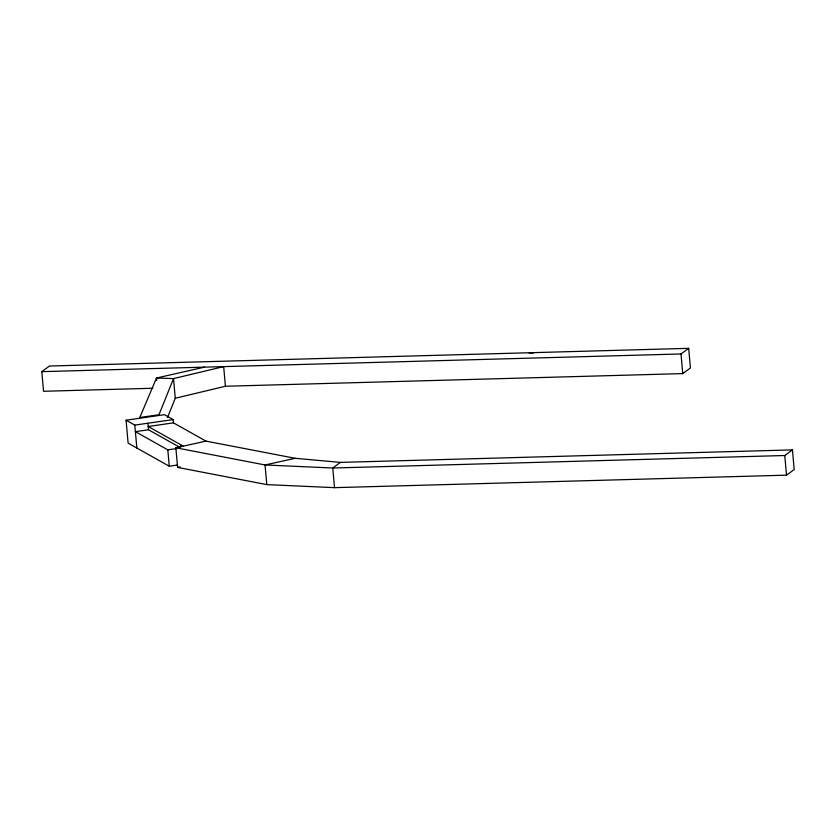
<?xml version="1.0" encoding="UTF-8"?>
<svg xmlns="http://www.w3.org/2000/svg" width="836" height="836" viewBox="0 0 836 836"><rect width="100%" height="100%" fill="white"/><g stroke="black" fill="none" stroke-linecap="round" stroke-linejoin="round"><path stroke-width="1.25" d="M167.513 417.519L175.267 398.25L173.522 378.603L223.672 366.607L225.417 386.253L175.267 398.25M152.883 388.259L43.556 391.279L41.8 371.644L49.481 366.022L688.686 348.34L690.432 367.986L682.761 373.608L225.417 386.253M340.43 462.392L332.759 468.014L265.043 464.962L175.853 447.772L177.608 467.408L266.799 484.608L334.505 487.66L786.519 475.161L794.2 469.539L792.444 449.893L340.43 462.392L295.171 458.306L205.99 441.115L173.449 422.859L148.202 426.496L183.22 446.142M41.8 371.644L681.006 353.962L688.686 348.34M334.505 487.66L332.759 468.014L784.764 455.515L792.444 449.893M204.496 367.14L156.489 378.018L139.8 417.498L158.976 414.74L173.522 378.603L156.489 378.018L156.708 380.474M175.853 447.772L205.99 441.115M177.608 467.408L180.064 466.875M295.171 458.306L265.043 464.962L266.799 484.608M177.608 465.015L169.269 466.216L128.127 443.143L126.079 420.215L164.441 414.687L173.156 419.588L173.449 422.859M126.079 420.215L134.805 425.106L173.156 419.588M179.803 447.333L148.494 429.767L135.39 431.658L167.806 449.852L177.336 448.472M529.219 353.043L533.702 352.917M784.764 455.515L786.519 475.161M681.006 353.962L682.761 373.608M180.628 444.689L180.816 446.873M167.806 449.852L169.269 466.216M147.909 423.225L148.494 429.767M134.805 425.106L136.843 448.033"/></g></svg>
